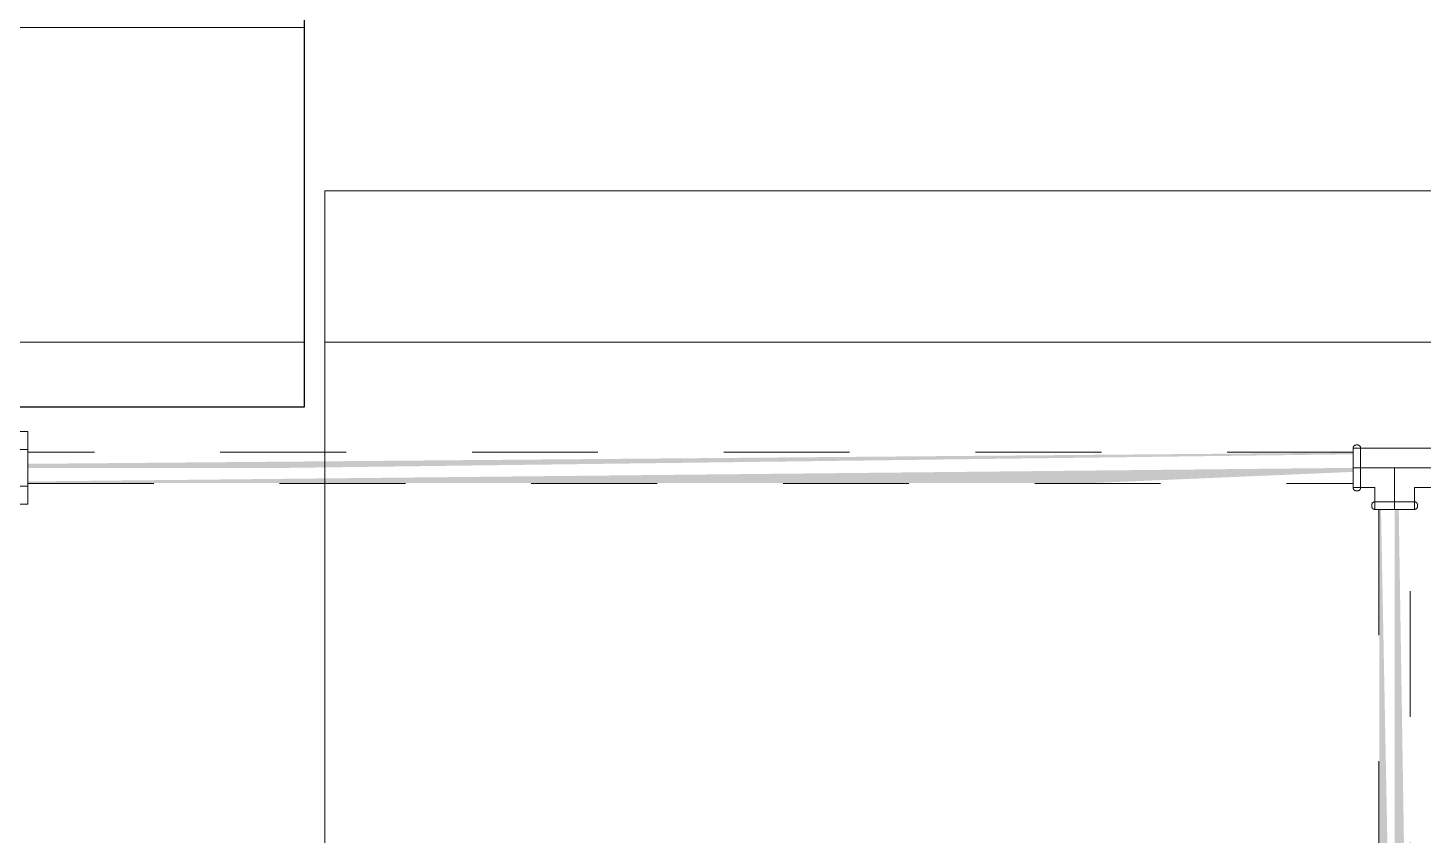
# Model space of a CAD drawing. Header units: metres. Extents: x 149 to 429, y -3 to 162.
# Drawn here: x 333.329 to 334.437, y 103.572 to 104.214 of the extents above; entities that cross this region are included whole.
import ezdxf

# ---------------------------------------------------------------- set-up
doc = ezdxf.new("R2010")
doc.units = ezdxf.units.M
doc.linetypes.add('Aligning Line', pattern=[0.012, 0.006, -0.006])
doc.linetypes.add('IMPORT-Dashed _3_', pattern=[0.75, 0.5, -0.25])
doc.layers.add('1053_ARQ_BASE_MATADOURO_2_dwg', color=7, linetype='Continuous', lineweight=5, true_color=0x767676)
doc.layers.add('1053_ARQ_BASE_MATADOURO_dwg', color=7, linetype='Continuous', lineweight=5, true_color=0x767676)
for name, color, linetype, lineweight in [('A-PISO', 7, 'Continuous', 5), ('A-PROJEÇÃO', 7, 'IMPORT-Dashed _3_', 15), ('A-VISTA03', 7, 'Continuous', 9), ('P-PIPE', 7, 'Continuous', 5), ('P-PIPE-CNTR', 7, 'Continuous', 5)]:
    doc.layers.add(name, color=color, linetype=linetype, lineweight=lineweight)

# ---------------------------------------------------------------- blocks, each defined once
blk = doc.blocks.new('1053_ARQ_BASE_MATADOURO_dwg_arq geral tgov-4039641-TÉRREO 1_20 - Dependente 2')
at = {"layer": 'A-PROJEÇÃO', "color": 253, "true_color": 0xaaaaaa, "flags": 128}
blk.add_lwpolyline([(12.1996, 15.2781), (-3.0504, 15.2781), (-3.0504, 20.7782), (8.7296, 20.7782)], dxfattribs=at)
at = {"layer": 'A-VISTA03', "color": 253, "true_color": 0xaaaaaa, "flags": 128}
blk.add_lwpolyline([(8.7296, 20.8982), (-3.0504, 20.8982), (-3.0504, 20.7782), (8.7296, 20.7782)], dxfattribs=at)
blk = doc.blocks.new('1053_ARQ_BASE_MATADOURO_dwg-3625622-TÉRREO 1_20 - Dependente 2')
blk.add_blockref('1053_ARQ_BASE_MATADOURO_dwg_arq geral tgov-4039641-TÉRREO 1_20 - Dependente 2', (130.2098, 83.186))
blk = doc.blocks.new('1053_ARQ_BASE_MATADOURO_2_dwg-3637054-TÉRREO 1_20 - Dependente 2')
at = {"layer": 'A-PISO', "color": 253, "lineweight": 30, "true_color": 0xaaaaaa, "flags": 128}
blk.add_lwpolyline([(126.1431, 84.3264), (127.1431, 84.3264), (127.1431, 70.7264), (126.1431, 70.7264)], close=True, dxfattribs=at)
at = {"layer": 'A-PISO', "color": 253, "true_color": 0xaaaaaa, "flags": 128}
blk.add_lwpolyline([(126.3931, 70.7782), (126.3931, 71.0282), (126.1431, 71.0282), (126.1431, 70.7782), (126.3931, 70.7782), (126.8931, 70.7782), (127.1431, 70.7782), (127.1431, 71.0282), (126.8931, 71.0282), (126.3931, 71.0282), (126.3931, 74.0282), (126.1431, 74.0282), (126.1431, 74.2782), (126.3931, 74.2782), (126.3931, 74.0282), (126.8931, 74.0282), (126.8931, 71.0282), (126.8931, 70.7782)], dxfattribs=at)

msp = doc.modelspace()

# ---------------------------------------------------------------- hatches: boundary and pattern name
at = {"layer": 'P-PIPE', "true_color": 0xc0c0c0}
for points in [[(333.5341, 103.8642), (334.3814, 103.875), (334.3814, 103.8763), (333.3285, 103.8674), (333.3285, 103.8642)], [(334.1727, 103.8521), (334.3814, 103.861), (334.3814, 103.8642), (333.3285, 103.8534), (333.3285, 103.8521), (333.5341, 103.8521)], [(334.4024, 103.2663), (334.4144, 103.2663), (334.4036, 103.8312), (334.4024, 103.8312), (334.4024, 103.5905)], [(334.4144, 103.2663), (334.4265, 103.2663), (334.4177, 103.8312), (334.4144, 103.8312), (334.4144, 103.5905)]]:
    msp.add_hatch(color=9, dxfattribs=at).paths.add_polyline_path(points)

# ---------------------------------------------------------------- linework, layer by layer
at = {"layer": 'P-PIPE'}
for p, q in [((333.3285, 103.893), (333.321, 103.893)), ((333.3285, 103.893), (333.3285, 103.8787)), ((333.3285, 103.8787), (333.3285, 103.893)), ((333.321, 103.8787), (333.3285, 103.8787)), ((333.321, 103.8787), (333.3285, 103.8787)), ((333.3285, 103.8787), (333.3285, 103.8497)), ((334.4474, 103.8799), (334.3814, 103.8799)), ((334.3814, 103.8799), (334.3814, 103.8485)), ((334.3814, 103.8799), (334.3814, 103.8753)), ((334.3814, 103.8799), (334.3814, 103.8753)), ((334.3814, 103.8799), (334.3814, 103.8485)), ((334.3849, 103.8824), (334.3839, 103.8824)), ((334.3874, 103.8799), (334.3874, 103.8485)), ((334.3874, 103.8799), (334.3874, 103.8485)), ((333.321, 103.8497), (333.3285, 103.8497)), ((333.321, 103.8497), (333.3285, 103.8497)), ((333.3285, 103.8497), (333.3285, 103.8354)), ((333.3285, 103.8354), (333.3285, 103.8497)), ((334.3814, 103.8531), (334.3814, 103.8485)), ((334.3814, 103.8531), (334.3814, 103.8485)), ((334.3814, 103.8485), (334.3987, 103.8485)), ((334.3839, 103.846), (334.3849, 103.846)), ((334.3987, 103.8485), (334.3987, 103.8312)), ((334.4301, 103.8485), (334.4474, 103.8485)), ((334.4301, 103.8312), (334.4301, 103.8485)), ((333.321, 103.8354), (333.3285, 103.8354)), ((334.3962, 103.8347), (334.3962, 103.8337)), ((334.3987, 103.8372), (334.4301, 103.8372)), ((334.3987, 103.8372), (334.4301, 103.8372)), ((334.4326, 103.8337), (334.4326, 103.8347)), ((334.3987, 103.8312), (334.4033, 103.8312)), ((334.3987, 103.8312), (334.4301, 103.8312)), ((334.4033, 103.8312), (334.3987, 103.8312)), ((334.4301, 103.8312), (334.3987, 103.8312)), ((334.4255, 103.8312), (334.4301, 103.8312)), ((334.4301, 103.8312), (334.4255, 103.8312))]:
    msp.add_line(p, q, dxfattribs=at)
at = {"layer": 'P-PIPE', "linetype": 'Aligning Line', "lineweight": 15}
for p, q in [((334.3814, 103.8767), (333.3285, 103.8767)), ((333.3285, 103.8767), (333.3285, 103.8517)), ((333.3285, 103.8767), (333.3285, 103.8763)), ((334.3814, 103.8763), (334.3814, 103.8767)), ((334.3814, 103.8517), (334.3814, 103.8767)), ((333.3285, 103.8521), (333.3285, 103.8517)), ((333.3285, 103.8517), (334.3814, 103.8517)), ((334.3814, 103.8517), (334.3814, 103.8521)), ((334.4019, 103.8312), (334.4019, 103.2663)), ((334.4269, 103.2663), (334.4269, 103.8312))]:
    msp.add_line(p, q, dxfattribs=at)
at = {"layer": 'P-PIPE', "flags": 128}
for points in [[(334.3814, 103.8799), (334.3814, 103.88), (334.3815, 103.8801), (334.3815, 103.8802), (334.3815, 103.8803), (334.3815, 103.8804), (334.3815, 103.8805), (334.3815, 103.8806), (334.3816, 103.8807), (334.3816, 103.8808), (334.3816, 103.8809), (334.3817, 103.8809), (334.3817, 103.881), (334.3818, 103.8811), (334.3818, 103.8812), (334.3819, 103.8813), (334.3819, 103.8814), (334.382, 103.8815), (334.3821, 103.8815), (334.3821, 103.8816), (334.3822, 103.8817), (334.3823, 103.8817), (334.3824, 103.8818), (334.3824, 103.8819), (334.3825, 103.8819), (334.3826, 103.882), (334.3827, 103.882), (334.3828, 103.8821), (334.3829, 103.8821), (334.3829, 103.8822), (334.383, 103.8822), (334.3831, 103.8822), (334.3832, 103.8823), (334.3833, 103.8823), (334.3834, 103.8823), (334.3835, 103.8823), (334.3836, 103.8824), (334.3837, 103.8824), (334.3838, 103.8824), (334.3839, 103.8824), (334.3839, 103.8824)], [(334.3814, 103.8762), (334.3814, 103.8766), (334.3814, 103.8769), (334.3814, 103.8773), (334.3814, 103.8776), (334.3814, 103.878), (334.3814, 103.8782), (334.3814, 103.8785), (334.3814, 103.8788), (334.3814, 103.879), (334.3814, 103.8792), (334.3814, 103.8794), (334.3814, 103.8795), (334.3814, 103.8796), (334.3814, 103.8797), (334.3814, 103.8798), (334.3814, 103.8799), (334.3814, 103.8799)], [(334.3814, 103.8799), (334.3814, 103.8798), (334.3814, 103.8798), (334.3814, 103.8797), (334.3814, 103.8796), (334.3814, 103.8794), (334.3814, 103.8793), (334.3814, 103.8791), (334.3814, 103.8789), (334.3814, 103.8786), (334.3814, 103.8784), (334.3814, 103.8781), (334.3814, 103.8778), (334.3814, 103.8775), (334.3814, 103.8771), (334.3814, 103.8768), (334.3814, 103.8764), (334.3814, 103.876), (334.3814, 103.8756), (334.3814, 103.8751), (334.3814, 103.8747), (334.3814, 103.8742), (334.3814, 103.8737), (334.3814, 103.8732), (334.3814, 103.8727), (334.3814, 103.8721), (334.3814, 103.8716), (334.3814, 103.871), (334.3814, 103.8705), (334.3814, 103.8699), (334.3814, 103.8693), (334.3814, 103.8687), (334.3814, 103.8681), (334.3814, 103.8675), (334.3814, 103.8669), (334.3814, 103.8662), (334.3814, 103.8656), (334.3814, 103.865), (334.3814, 103.8644), (334.3814, 103.8637), (334.3814, 103.8631), (334.3814, 103.8625), (334.3814, 103.8619), (334.3814, 103.8612), (334.3814, 103.8606), (334.3814, 103.86), (334.3814, 103.8594), (334.3814, 103.8588), (334.3814, 103.8582), (334.3814, 103.8577), (334.3814, 103.8571), (334.3814, 103.8565), (334.3814, 103.856), (334.3814, 103.8555), (334.3814, 103.8549), (334.3814, 103.8544), (334.3814, 103.854), (334.3814, 103.8535), (334.3814, 103.853), (334.3814, 103.8526), (334.3814, 103.8522), (334.3814, 103.8518), (334.3814, 103.8514), (334.3814, 103.8511), (334.3814, 103.8507), (334.3814, 103.8504), (334.3814, 103.8501), (334.3814, 103.8499), (334.3814, 103.8496), (334.3814, 103.8494), (334.3814, 103.8492), (334.3814, 103.849), (334.3814, 103.8489), (334.3814, 103.8487), (334.3814, 103.8486), (334.3814, 103.8486), (334.3814, 103.8485), (334.3814, 103.8485)], [(334.3849, 103.8824), (334.385, 103.8824), (334.3851, 103.8824), (334.3852, 103.8824), (334.3853, 103.8824), (334.3854, 103.8823), (334.3855, 103.8823), (334.3856, 103.8823), (334.3857, 103.8823), (334.3858, 103.8822), (334.3859, 103.8822), (334.386, 103.8821), (334.3861, 103.8821), (334.3862, 103.8821), (334.3863, 103.882), (334.3864, 103.8819), (334.3864, 103.8819), (334.3865, 103.8818), (334.3866, 103.8818), (334.3867, 103.8817), (334.3867, 103.8816), (334.3868, 103.8816), (334.3869, 103.8815), (334.3869, 103.8814), (334.387, 103.8813), (334.387, 103.8812), (334.3871, 103.8811), (334.3872, 103.8811), (334.3872, 103.881), (334.3872, 103.8809), (334.3873, 103.8808), (334.3873, 103.8807), (334.3873, 103.8806), (334.3874, 103.8805), (334.3874, 103.8804), (334.3874, 103.8803), (334.3874, 103.8802), (334.3874, 103.8801), (334.3874, 103.88), (334.3874, 103.8799), (334.3874, 103.8799)], [(334.3874, 103.8799), (334.3874, 103.8798), (334.3874, 103.8798), (334.3874, 103.8797), (334.3874, 103.8796), (334.3874, 103.8794), (334.3874, 103.8793), (334.3874, 103.8791), (334.3874, 103.8789), (334.3874, 103.8786), (334.3874, 103.8784), (334.3874, 103.8781), (334.3874, 103.8778), (334.3874, 103.8775), (334.3874, 103.8771), (334.3874, 103.8768), (334.3874, 103.8764), (334.3874, 103.876), (334.3874, 103.8756), (334.3874, 103.8751), (334.3874, 103.8747), (334.3874, 103.8742), (334.3874, 103.8737), (334.3874, 103.8732), (334.3874, 103.8727), (334.3874, 103.8721), (334.3874, 103.8716), (334.3874, 103.871), (334.3874, 103.8705), (334.3874, 103.8699), (334.3874, 103.8693), (334.3874, 103.8687), (334.3874, 103.8681), (334.3874, 103.8675), (334.3874, 103.8669), (334.3874, 103.8662), (334.3874, 103.8656), (334.3874, 103.865), (334.3874, 103.8644), (334.3874, 103.8637), (334.3874, 103.8631), (334.3874, 103.8625), (334.3874, 103.8619), (334.3874, 103.8612), (334.3874, 103.8606), (334.3874, 103.86), (334.3874, 103.8594), (334.3874, 103.8588), (334.3874, 103.8582), (334.3874, 103.8577), (334.3874, 103.8571), (334.3874, 103.8565), (334.3874, 103.856), (334.3874, 103.8555), (334.3874, 103.8549), (334.3874, 103.8544), (334.3874, 103.854), (334.3874, 103.8535), (334.3874, 103.853), (334.3874, 103.8526), (334.3874, 103.8522), (334.3874, 103.8518), (334.3874, 103.8514), (334.3874, 103.8511), (334.3874, 103.8507), (334.3874, 103.8504), (334.3874, 103.8501), (334.3874, 103.8499), (334.3874, 103.8496), (334.3874, 103.8494), (334.3874, 103.8492), (334.3874, 103.849), (334.3874, 103.8489), (334.3874, 103.8487), (334.3874, 103.8486), (334.3874, 103.8486), (334.3874, 103.8485), (334.3874, 103.8485)], [(334.3874, 103.8485), (334.3874, 103.8485), (334.3874, 103.8486), (334.3874, 103.8487), (334.3874, 103.8488), (334.3874, 103.8489), (334.3874, 103.8491), (334.3874, 103.8493), (334.3874, 103.8495), (334.3874, 103.8497), (334.3874, 103.85), (334.3874, 103.8503), (334.3874, 103.8506), (334.3874, 103.8509), (334.3874, 103.8512), (334.3874, 103.8516), (334.3874, 103.852), (334.3874, 103.8524), (334.3874, 103.8528), (334.3874, 103.8532), (334.3874, 103.8537), (334.3874, 103.8542), (334.3874, 103.8547), (334.3874, 103.8552), (334.3874, 103.8557), (334.3874, 103.8562), (334.3874, 103.8568), (334.3874, 103.8573), (334.3874, 103.8579), (334.3874, 103.8585), (334.3874, 103.8591), (334.3874, 103.8597), (334.3874, 103.8603), (334.3874, 103.8609), (334.3874, 103.8615), (334.3874, 103.8621), (334.3874, 103.8628), (334.3874, 103.8634), (334.3874, 103.864), (334.3874, 103.8646), (334.3874, 103.8653), (334.3874, 103.8659), (334.3874, 103.8665), (334.3874, 103.8671), (334.3874, 103.8678), (334.3874, 103.8684), (334.3874, 103.869), (334.3874, 103.8696), (334.3874, 103.8701), (334.3874, 103.8707), (334.3874, 103.8713), (334.3874, 103.8718), (334.3874, 103.8724), (334.3874, 103.8729), (334.3874, 103.8734), (334.3874, 103.8739), (334.3874, 103.8744), (334.3874, 103.8749), (334.3874, 103.8753), (334.3874, 103.8758), (334.3874, 103.8762), (334.3874, 103.8766), (334.3874, 103.8769), (334.3874, 103.8773), (334.3874, 103.8776), (334.3874, 103.878), (334.3874, 103.8782), (334.3874, 103.8785), (334.3874, 103.8788), (334.3874, 103.879), (334.3874, 103.8792), (334.3874, 103.8794), (334.3874, 103.8795), (334.3874, 103.8796), (334.3874, 103.8797), (334.3874, 103.8798), (334.3874, 103.8799), (334.3874, 103.8799)], [(334.3814, 103.8485), (334.3814, 103.8485), (334.3814, 103.8486), (334.3814, 103.8487), (334.3814, 103.8488), (334.3814, 103.8489), (334.3814, 103.8491), (334.3814, 103.8493), (334.3814, 103.8495), (334.3814, 103.8497), (334.3814, 103.85), (334.3814, 103.8503), (334.3814, 103.8506), (334.3814, 103.8509), (334.3814, 103.8512), (334.3814, 103.8516), (334.3814, 103.852)], [(334.3839, 103.846), (334.3838, 103.846), (334.3837, 103.846), (334.3836, 103.846), (334.3835, 103.846), (334.3834, 103.846), (334.3834, 103.8461), (334.3833, 103.8461), (334.3832, 103.8461), (334.3831, 103.8461), (334.383, 103.8462), (334.3829, 103.8462), (334.3828, 103.8463), (334.3827, 103.8463), (334.3826, 103.8464), (334.3825, 103.8464), (334.3825, 103.8465), (334.3824, 103.8465), (334.3823, 103.8466), (334.3822, 103.8467), (334.3822, 103.8467), (334.3821, 103.8468), (334.382, 103.8469), (334.382, 103.847), (334.3819, 103.8471), (334.3818, 103.8471), (334.3818, 103.8472), (334.3817, 103.8473), (334.3817, 103.8474), (334.3817, 103.8475), (334.3816, 103.8476), (334.3816, 103.8477), (334.3816, 103.8478), (334.3815, 103.8479), (334.3815, 103.848), (334.3815, 103.8481), (334.3815, 103.8482), (334.3815, 103.8483), (334.3814, 103.8484), (334.3814, 103.8485), (334.3814, 103.8485)], [(334.3874, 103.8485), (334.3874, 103.8484), (334.3874, 103.8483), (334.3874, 103.8482), (334.3874, 103.8481), (334.3874, 103.848), (334.3874, 103.8479), (334.3873, 103.8478), (334.3873, 103.8477), (334.3873, 103.8476), (334.3872, 103.8475), (334.3872, 103.8474), (334.3872, 103.8473), (334.3871, 103.8472), (334.3871, 103.8472), (334.387, 103.8471), (334.387, 103.847), (334.3869, 103.8469), (334.3868, 103.8468), (334.3868, 103.8468), (334.3867, 103.8467), (334.3866, 103.8466), (334.3865, 103.8466), (334.3865, 103.8465), (334.3864, 103.8464), (334.3863, 103.8464), (334.3862, 103.8463), (334.3861, 103.8463), (334.386, 103.8462), (334.3859, 103.8462), (334.3859, 103.8462), (334.3858, 103.8461), (334.3857, 103.8461), (334.3856, 103.8461), (334.3855, 103.846), (334.3854, 103.846), (334.3853, 103.846), (334.3852, 103.846), (334.3851, 103.846), (334.385, 103.846), (334.3849, 103.846)], [(334.3962, 103.8347), (334.3962, 103.8348), (334.3963, 103.8349), (334.3963, 103.835), (334.3963, 103.8351), (334.3963, 103.8352), (334.3963, 103.8353), (334.3963, 103.8354), (334.3964, 103.8355), (334.3964, 103.8356), (334.3964, 103.8357), (334.3965, 103.8357), (334.3965, 103.8358), (334.3966, 103.8359), (334.3966, 103.836), (334.3967, 103.8361), (334.3967, 103.8362), (334.3968, 103.8363), (334.3969, 103.8363), (334.3969, 103.8364), (334.397, 103.8365), (334.3971, 103.8365), (334.3972, 103.8366), (334.3972, 103.8367), (334.3973, 103.8367), (334.3974, 103.8368), (334.3975, 103.8368), (334.3976, 103.8369), (334.3977, 103.8369), (334.3977, 103.837), (334.3978, 103.837), (334.3979, 103.837), (334.398, 103.8371), (334.3981, 103.8371), (334.3982, 103.8371), (334.3983, 103.8371), (334.3984, 103.8372), (334.3985, 103.8372), (334.3986, 103.8372), (334.3987, 103.8372), (334.3987, 103.8372)], [(334.3987, 103.8312), (334.3986, 103.8312), (334.3985, 103.8312), (334.3984, 103.8312), (334.3983, 103.8312), (334.3982, 103.8312), (334.3982, 103.8313), (334.3981, 103.8313), (334.398, 103.8313), (334.3979, 103.8313), (334.3978, 103.8314), (334.3977, 103.8314), (334.3976, 103.8315), (334.3975, 103.8315), (334.3974, 103.8316), (334.3973, 103.8316), (334.3973, 103.8317), (334.3972, 103.8317), (334.3971, 103.8318), (334.397, 103.8319), (334.397, 103.8319), (334.3969, 103.832), (334.3968, 103.8321), (334.3968, 103.8322), (334.3967, 103.8323), (334.3966, 103.8323), (334.3966, 103.8324), (334.3965, 103.8325), (334.3965, 103.8326), (334.3965, 103.8327), (334.3964, 103.8328), (334.3964, 103.8329), (334.3964, 103.833), (334.3963, 103.8331), (334.3963, 103.8332), (334.3963, 103.8333), (334.3963, 103.8334), (334.3963, 103.8335), (334.3962, 103.8336), (334.3962, 103.8337), (334.3962, 103.8337)], [(334.4301, 103.8372), (334.4301, 103.8372), (334.43, 103.8372), (334.4299, 103.8372), (334.4298, 103.8372), (334.4297, 103.8372), (334.4295, 103.8372), (334.4293, 103.8372), (334.4291, 103.8372), (334.4289, 103.8372), (334.4286, 103.8372), (334.4284, 103.8372), (334.4281, 103.8372), (334.4277, 103.8372), (334.4274, 103.8372), (334.427, 103.8372), (334.4267, 103.8372), (334.4262, 103.8372), (334.4258, 103.8372), (334.4254, 103.8372), (334.4249, 103.8372), (334.4244, 103.8372), (334.424, 103.8372), (334.4234, 103.8372), (334.4229, 103.8372), (334.4224, 103.8372), (334.4218, 103.8372), (334.4213, 103.8372), (334.4207, 103.8372), (334.4201, 103.8372), (334.4195, 103.8372), (334.4189, 103.8372), (334.4183, 103.8372), (334.4177, 103.8372), (334.4171, 103.8372), (334.4165, 103.8372), (334.4159, 103.8372), (334.4152, 103.8372), (334.4146, 103.8372), (334.414, 103.8372), (334.4134, 103.8372), (334.4127, 103.8372), (334.4121, 103.8372), (334.4115, 103.8372), (334.4109, 103.8372), (334.4103, 103.8372), (334.4097, 103.8372), (334.4091, 103.8372), (334.4085, 103.8372), (334.4079, 103.8372), (334.4073, 103.8372), (334.4068, 103.8372), (334.4062, 103.8372), (334.4057, 103.8372), (334.4052, 103.8372), (334.4047, 103.8372), (334.4042, 103.8372), (334.4038, 103.8372), (334.4033, 103.8372), (334.4029, 103.8372), (334.4025, 103.8372), (334.4021, 103.8372), (334.4017, 103.8372), (334.4013, 103.8372), (334.401, 103.8372), (334.4007, 103.8372), (334.4004, 103.8372), (334.4001, 103.8372), (334.3999, 103.8372), (334.3997, 103.8372), (334.3995, 103.8372), (334.3993, 103.8372), (334.3991, 103.8372), (334.399, 103.8372), (334.3989, 103.8372), (334.3988, 103.8372), (334.3988, 103.8372), (334.3987, 103.8372)], [(334.3988, 103.8372), (334.3988, 103.8372), (334.3989, 103.8372), (334.3989, 103.8372), (334.3991, 103.8372), (334.3992, 103.8372), (334.3994, 103.8372), (334.3995, 103.8372), (334.3998, 103.8372), (334.4, 103.8372), (334.4002, 103.8372), (334.4005, 103.8372), (334.4008, 103.8372), (334.4011, 103.8372), (334.4015, 103.8372), (334.4019, 103.8372), (334.4022, 103.8372), (334.4026, 103.8372), (334.4031, 103.8372), (334.4035, 103.8372), (334.404, 103.8372), (334.4044, 103.8372), (334.4049, 103.8372), (334.4054, 103.8372), (334.406, 103.8372), (334.4065, 103.8372), (334.407, 103.8372), (334.4076, 103.8372), (334.4082, 103.8372), (334.4088, 103.8372), (334.4093, 103.8372), (334.4099, 103.8372), (334.4105, 103.8372), (334.4112, 103.8372), (334.4118, 103.8372), (334.4124, 103.8372), (334.413, 103.8372), (334.4136, 103.8372), (334.4143, 103.8372), (334.4149, 103.8372), (334.4155, 103.8372), (334.4162, 103.8372), (334.4168, 103.8372), (334.4174, 103.8372), (334.418, 103.8372), (334.4186, 103.8372), (334.4192, 103.8372), (334.4198, 103.8372), (334.4204, 103.8372), (334.421, 103.8372), (334.4215, 103.8372), (334.4221, 103.8372), (334.4226, 103.8372), (334.4232, 103.8372), (334.4237, 103.8372), (334.4242, 103.8372), (334.4247, 103.8372), (334.4251, 103.8372), (334.4256, 103.8372), (334.426, 103.8372), (334.4264, 103.8372), (334.4268, 103.8372), (334.4272, 103.8372), (334.4276, 103.8372), (334.4279, 103.8372), (334.4282, 103.8372), (334.4285, 103.8372), (334.4288, 103.8372), (334.429, 103.8372), (334.4292, 103.8372), (334.4294, 103.8372), (334.4296, 103.8372), (334.4298, 103.8372), (334.4299, 103.8372), (334.43, 103.8372), (334.4301, 103.8372), (334.4301, 103.8372), (334.4301, 103.8372)], [(334.4301, 103.8372), (334.4302, 103.8372), (334.4303, 103.8372), (334.4304, 103.8372), (334.4305, 103.8372), (334.4306, 103.8371), (334.4307, 103.8371), (334.4308, 103.8371), (334.4309, 103.8371), (334.431, 103.837), (334.4311, 103.837), (334.4312, 103.8369), (334.4313, 103.8369), (334.4314, 103.8369), (334.4315, 103.8368), (334.4316, 103.8367), (334.4316, 103.8367), (334.4317, 103.8366), (334.4318, 103.8366), (334.4319, 103.8365), (334.4319, 103.8364), (334.432, 103.8364), (334.4321, 103.8363), (334.4321, 103.8362), (334.4322, 103.8361), (334.4322, 103.836), (334.4323, 103.8359), (334.4324, 103.8359), (334.4324, 103.8358), (334.4324, 103.8357), (334.4325, 103.8356), (334.4325, 103.8355), (334.4325, 103.8354), (334.4326, 103.8353), (334.4326, 103.8352), (334.4326, 103.8351), (334.4326, 103.835), (334.4326, 103.8349), (334.4326, 103.8348), (334.4326, 103.8347), (334.4326, 103.8347)], [(334.4326, 103.8337), (334.4326, 103.8336), (334.4326, 103.8335), (334.4326, 103.8334), (334.4326, 103.8333), (334.4326, 103.8332), (334.4326, 103.8331), (334.4325, 103.833), (334.4325, 103.8329), (334.4325, 103.8328), (334.4324, 103.8327), (334.4324, 103.8326), (334.4324, 103.8325), (334.4323, 103.8324), (334.4323, 103.8324), (334.4322, 103.8323), (334.4322, 103.8322), (334.4321, 103.8321), (334.432, 103.832), (334.432, 103.832), (334.4319, 103.8319), (334.4318, 103.8318), (334.4317, 103.8318), (334.4317, 103.8317), (334.4316, 103.8316), (334.4315, 103.8316), (334.4314, 103.8315), (334.4313, 103.8315), (334.4312, 103.8314), (334.4311, 103.8314), (334.4311, 103.8314), (334.431, 103.8313), (334.4309, 103.8313), (334.4308, 103.8313), (334.4307, 103.8312), (334.4306, 103.8312), (334.4305, 103.8312), (334.4304, 103.8312), (334.4303, 103.8312), (334.4302, 103.8312), (334.4301, 103.8312)], [(334.4025, 103.8312), (334.4021, 103.8312), (334.4017, 103.8312), (334.4013, 103.8312), (334.401, 103.8312), (334.4007, 103.8312), (334.4004, 103.8312), (334.4001, 103.8312), (334.3999, 103.8312), (334.3997, 103.8312), (334.3995, 103.8312), (334.3993, 103.8312), (334.3991, 103.8312), (334.399, 103.8312), (334.3989, 103.8312), (334.3988, 103.8312), (334.3988, 103.8312), (334.3987, 103.8312)], [(334.3988, 103.8312), (334.3988, 103.8312), (334.3989, 103.8312), (334.3989, 103.8312), (334.3991, 103.8312), (334.3992, 103.8312), (334.3994, 103.8312), (334.3995, 103.8312), (334.3998, 103.8312), (334.4, 103.8312), (334.4002, 103.8312), (334.4005, 103.8312), (334.4008, 103.8312), (334.4011, 103.8312), (334.4015, 103.8312), (334.4019, 103.8312), (334.4022, 103.8312), (334.4026, 103.8312), (334.4031, 103.8312), (334.4035, 103.8312), (334.404, 103.8312), (334.4044, 103.8312), (334.4049, 103.8312), (334.4054, 103.8312), (334.406, 103.8312), (334.4065, 103.8312), (334.407, 103.8312), (334.4076, 103.8312), (334.4082, 103.8312), (334.4088, 103.8312), (334.4093, 103.8312), (334.4099, 103.8312), (334.4105, 103.8312), (334.4112, 103.8312), (334.4118, 103.8312), (334.4124, 103.8312), (334.413, 103.8312), (334.4136, 103.8312), (334.4143, 103.8312), (334.4149, 103.8312), (334.4155, 103.8312), (334.4162, 103.8312), (334.4168, 103.8312), (334.4174, 103.8312), (334.418, 103.8312), (334.4186, 103.8312), (334.4192, 103.8312), (334.4198, 103.8312), (334.4204, 103.8312), (334.421, 103.8312), (334.4215, 103.8312), (334.4221, 103.8312), (334.4226, 103.8312), (334.4232, 103.8312), (334.4237, 103.8312), (334.4242, 103.8312), (334.4247, 103.8312), (334.4251, 103.8312), (334.4256, 103.8312), (334.426, 103.8312), (334.4264, 103.8312), (334.4268, 103.8312), (334.4272, 103.8312), (334.4276, 103.8312), (334.4279, 103.8312), (334.4282, 103.8312), (334.4285, 103.8312), (334.4288, 103.8312), (334.429, 103.8312), (334.4292, 103.8312), (334.4294, 103.8312), (334.4296, 103.8312), (334.4298, 103.8312), (334.4299, 103.8312), (334.43, 103.8312), (334.4301, 103.8312), (334.4301, 103.8312), (334.4301, 103.8312)], [(334.4301, 103.8312), (334.4301, 103.8312), (334.43, 103.8312), (334.4299, 103.8312), (334.4298, 103.8312), (334.4297, 103.8312), (334.4295, 103.8312), (334.4293, 103.8312), (334.4291, 103.8312), (334.4289, 103.8312), (334.4286, 103.8312), (334.4284, 103.8312), (334.4281, 103.8312), (334.4277, 103.8312), (334.4274, 103.8312), (334.427, 103.8312), (334.4267, 103.8312)]]:
    msp.add_lwpolyline(points, dxfattribs=at)
at = {"layer": 'P-PIPE', "linetype": 'Aligning Line', "lineweight": 15}
for start_param, end_param in [(3.141593, 3.403392), (1.570796, 3.141593), (0, 1.570796), (6.021386, 6.283185)]:
    msp.add_ellipse((334.4144, 103.8312), major_axis=(0.0125, 0), ratio=0.000013, start_param=start_param, end_param=end_param, dxfattribs=at)
at = {"layer": 'P-PIPE-CNTR'}
for p, q in [((334.3814, 103.8642), (334.4474, 103.8642)), ((334.4144, 103.8312), (334.4144, 103.8642))]:
    msp.add_line(p, q, dxfattribs=at)

# ---------------------------------------------------------------- block references
at = {"layer": '1053_ARQ_BASE_MATADOURO_2_dwg', "color": 253, "true_color": 0xaaaaaa}
msp.add_blockref('1053_ARQ_BASE_MATADOURO_2_dwg-3637054-TÉRREO 1_20 - Dependente 2', (206.405, 33.186), dxfattribs=at)
at = {"layer": '1053_ARQ_BASE_MATADOURO_dwg', "color": 253, "true_color": 0xaaaaaa}
msp.add_blockref('1053_ARQ_BASE_MATADOURO_dwg-3625622-TÉRREO 1_20 - Dependente 2', (206.405, 0), dxfattribs=at)

doc.saveas('drawing.dxf')
